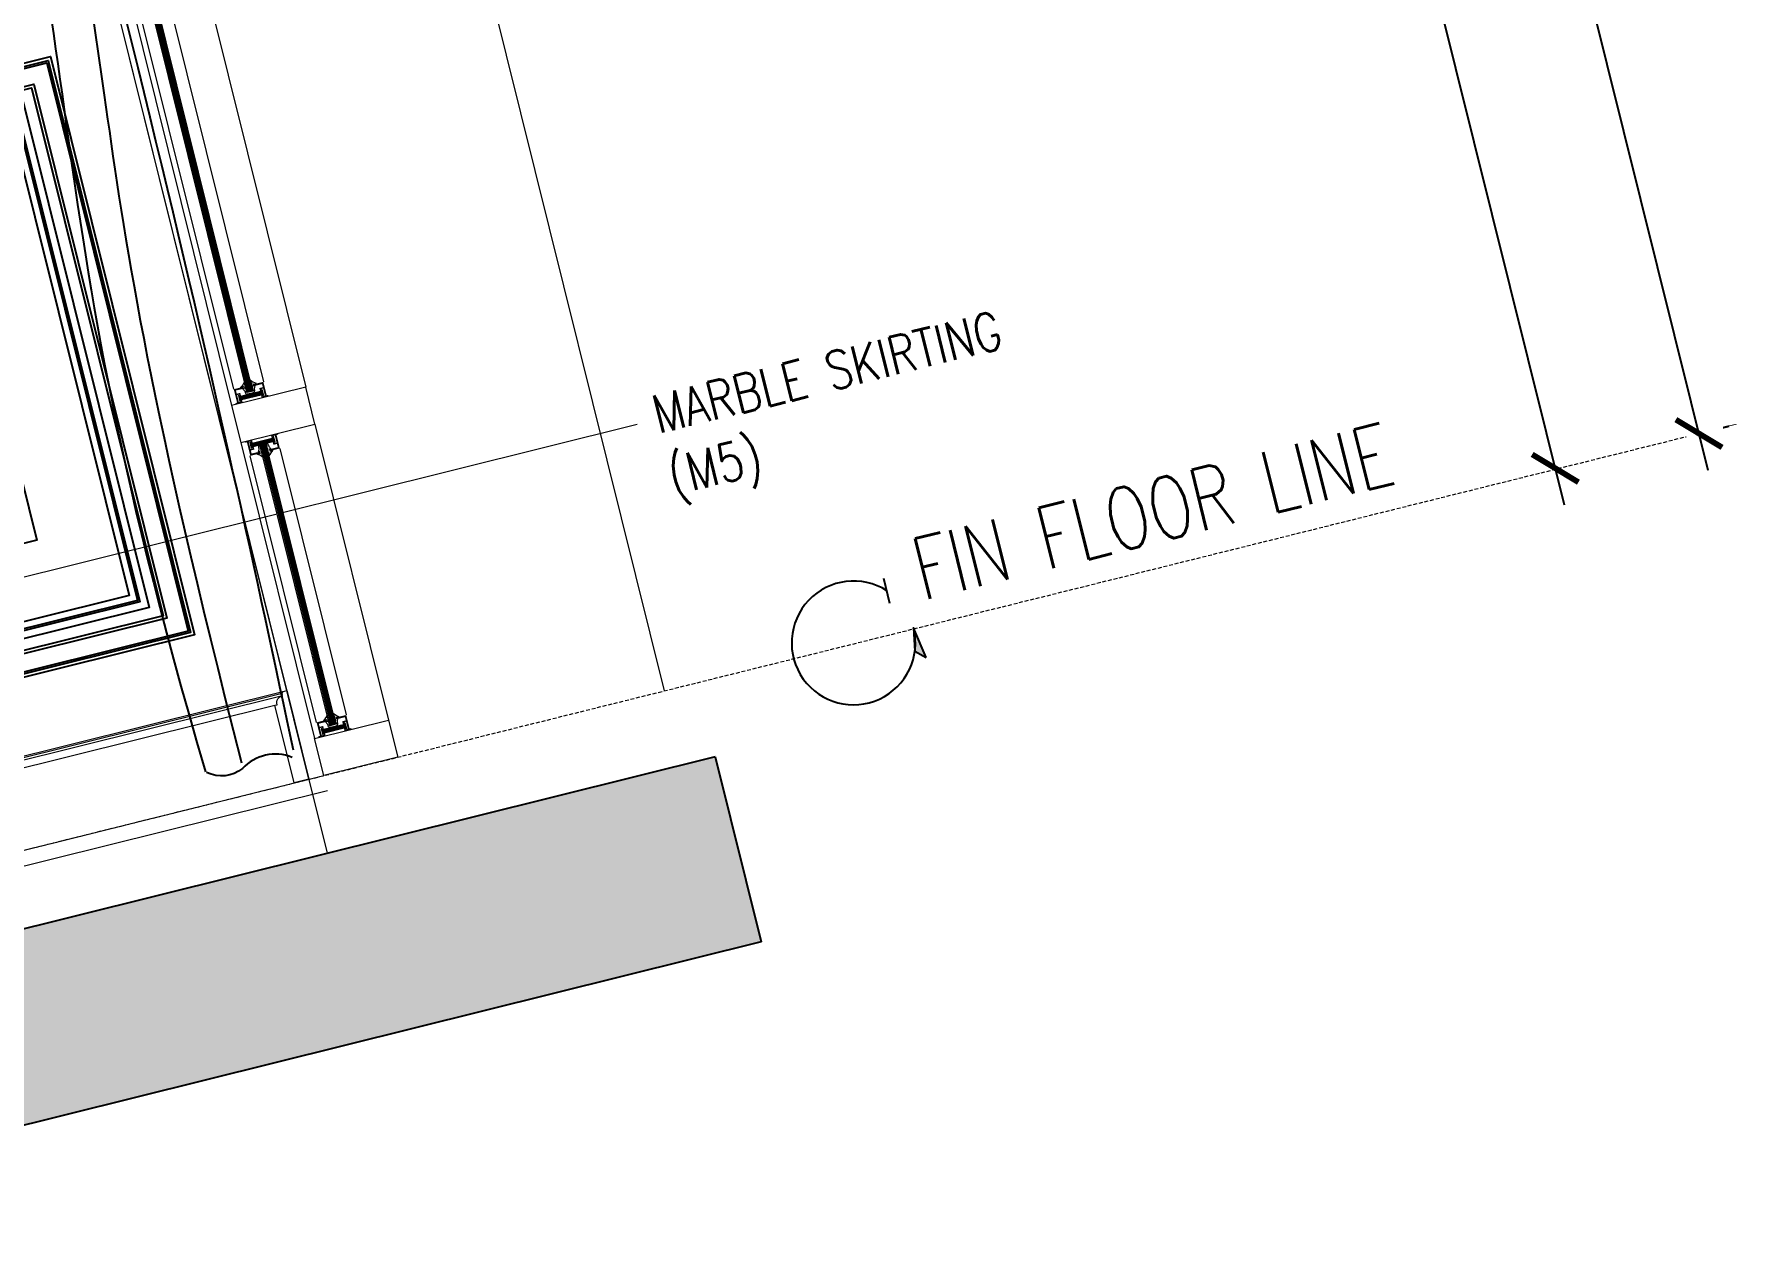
# Model space of a CAD drawing. Header units: inches. Extents: x 122939 to 389145, y 29603 to 574065.
# Drawn here: x 343231 to 345461, y 506068 to 507663 of the extents above; entities that cross this region are included whole.
import ezdxf

# ---------------------------------------------------------------- set-up
doc = ezdxf.new("R2010")
doc.units = ezdxf.units.IN
doc.header["$MEASUREMENT"] = 0
for name, pattern in [('DASHED', [0.75, 0.5, -0.25]), ('HIDDEN', [0.375, 0.25, -0.125]), ('HIDDEN2', [0.1875, 0.125, -0.0625])]:
    doc.linetypes.add(name, pattern=pattern)
for name, color, linetype in [('8', 8, 'Continuous'), ('A-DIM', 9, 'Continuous'), ('A-Hidden', 8, 'HIDDEN'), ('A-WALL', 7, 'Continuous'), ('Calliper_wall hatch_CHB', 8, 'Continuous'), ('gypsum', 31, 'Continuous'), ('Layer1', 1, 'Continuous'), ('Layer7', 8, 'Continuous')]:
    doc.layers.add(name, color=color, linetype=linetype)
for name, color, linetype, lineweight in [('A-FLOR-SLAB', 7, 'Continuous', 40), ('A-FLOR-TIL1', 6, 'Continuous', 18), ('A-GLAZ', 134, 'Continuous', 18), ('A-RNDR-ALUM', 1, 'Continuous', 9), ('A-RNDR-PT36', 253, 'Continuous', 20), ('GRC', 41, 'Continuous', 0), ('ID-NOTES', 3, 'Continuous', 0)]:
    doc.layers.add(name, color=color, linetype=linetype, lineweight=lineweight)
doc.styles.add('grid_250', font='romans.shx', dxfattribs={"width": 0.75, "height": 0.75})
doc.styles.add('ID-ROMANS', font='romans.shx', dxfattribs={"width": 0.8})
doc.styles.add('ZZ-Dim All', font='romans.shx', dxfattribs={"width": 0.8})
doc.dimstyles.new('DIM 0200', dxfattribs={"dimscale": 200, "dimtxt": 1, "dimasz": 0.8, "dimexe": 0.5, "dimexo": 1, "dimgap": 0.4, "dimtad": 1, "dimdec": 0, "dimrnd": 10, "dimdsep": 46, "dimtxsty": 'ZZ-Dim All', "dimblk1": 'ARCHTICK', "dimblk2": 'ARCHTICK', "dimsah": 1, "dimcen": 1, "dimdle": 0.5, "dimclrd": 256, "dimclre": 256, "dimclrt": 256, "dimadec": 0, "dimazin": 2, "dimtfac": 1, "dimtdec": 0, "dimtix": 1, "dimtmove": 2, "dimatfit": 2, "dimfxl": 1, "dimfxlon": 1, "dimtolj": 1, "dimtzin": 0, "dimlwd": -1, "dimlwe": -1, "dimarcsym": 0})
doc.dimstyles.new('DIM-100', dxfattribs={"dimscale": 50, "dimtxt": 1.25, "dimasz": 1, "dimexe": 1, "dimexo": 1, "dimgap": 0.6, "dimtad": 1, "dimdec": 0, "dimrnd": 5, "dimdsep": 46, "dimtxsty": 'ZZ-Dim All', "dimblk1": 'ARCHTICK', "dimblk2": 'ARCHTICK', "dimsah": 1, "dimcen": 1, "dimdle": 1, "dimclrd": 256, "dimclre": 8, "dimclrt": 256, "dimazin": 2, "dimtfac": 1, "dimtdec": 0, "dimtix": 1, "dimtmove": 2, "dimatfit": 2, "dimfxl": 0.1, "dimtolj": 1, "dimtzin": 0, "dimlwd": -1, "dimlwe": -1, "dimarcsym": 0})

# ---------------------------------------------------------------- blocks, each defined once
blk = doc.blocks.new('_ARCHTICK')
at = {"color": 0, "linetype": 'ByBlock', "const_width": 0.15}
blk.add_lwpolyline([(-0.5, -0.5), (0.5, 0.5)], dxfattribs=at)
blk = doc.blocks.new('*D51')
at = {"layer": 'A-DIM', "transparency": 16777216}
blk.add_line((345236.8, 507045.4), (344471.4, 510121.6), dxfattribs=at)
at = {"layer": 'Defpoints', "color": 0, "transparency": 16777216}
for p in [(344483.5, 510073.1, 0), (344483.5, 510073.1), (345224.7, 507093.9)]:
    blk.add_point(p, dxfattribs=at)
at = {"layer": 'A-DIM', "transparency": 16777216, "xscale": 49.99999999999999, "yscale": 49.99999999999999, "zscale": 49.99999999999999}
for p, rotation in [((344483.5, 510073.1), 103.9714232829857), ((345224.7, 507093.9), 283.9714232829857)]:
    blk.add_blockref('_ARCHTICK', p, dxfattribs=dict(at, rotation=rotation))
at = {"layer": 'A-DIM', "color": 3, "transparency": 16777216, "insert": (344794.7, 508568.7), "char_height": 62.5, "attachment_point": 5, "rotation": 103.9714, "style": 'ZZ-Dim All'}
blk.add_mtext('\\A1;3070', dxfattribs=at)
blk = doc.blocks.new('*D116')
at = {"layer": 'A-DIM', "transparency": 16777216}
blk.add_line((345425, 507091), (344531.4, 510682.7), dxfattribs=at)
at = {"layer": 'A-DIM', "color": 8, "linetype": 'HIDDEN2', "transparency": 16777216}
for p, q in [((344575.1, 510642), (344592, 510646.2)), ((345444.6, 507147.4), (345461.5, 507151.6))]:
    blk.add_line(p, q, dxfattribs=at)
at = {"layer": 'Defpoints', "color": 0, "transparency": 16777216}
for p in [(344526.6, 510630, 0), (344543.5, 510634.2), (345396.1, 507135.3, 0)]:
    blk.add_point(p, dxfattribs=at)
at = {"layer": 'A-DIM', "transparency": 16777216, "xscale": 49.99999999999999, "yscale": 49.99999999999999, "zscale": 49.99999999999999}
for p, rotation in [((344543.5, 510634.2), 103.9714232829857), ((345413, 507139.5), 283.9714232829857)]:
    blk.add_blockref('_ARCHTICK', p, dxfattribs=dict(at, rotation=rotation))
at = {"layer": 'A-DIM', "color": 3, "transparency": 16777216, "insert": (344918.8, 508872.1), "char_height": 62.5, "attachment_point": 5, "rotation": 103.9714, "style": 'ZZ-Dim All'}
blk.add_mtext('\\A1;3600', dxfattribs=at)
blk = doc.blocks.new('sec ciur')
at = {"layer": '8', "elevation": 0}
blk.add_lwpolyline([(40, -3212.5, 0.312238), (-26.7, -3211, -0.294829), (-73.6, -3204.5, -4.203767)], format="xyb", dxfattribs=at)
at = {"layer": '8'}
for points, knots in [([(-17.3, -133.6, 0), (-64.4, -1164.4, 0), (60.4, -2221.3, 0), (-111.1, -2339.9, 0), (-75, -3203.3, 0)], [364.375105, 364.375105, 364.375105, 364.375105, 944.525955, 3110.313825, 3110.313825, 3110.313825, 3110.313825]), ([(1.9, -140, 0), (6.7, -1367.1, 0), (75.9, -2377.4, 0), (-34.1, -2247.3, 0), (-26, -3203.3, 0)], [364.646956, 364.646956, 364.646956, 364.646956, 944.525955, 3120.888391, 3120.888391, 3120.888391, 3120.888391]), ([(7.2, -139.6, 0), (2.6, -374.6, 0), (84.3, -1831.4, 0), (59.4, -2767.5, 0), (43.4, -3203.3, 0)], [380.038546, 380.038546, 380.038546, 380.038546, 944.525955, 2562.967604, 2562.967604, 2562.967604, 2562.967604])]:
    blk.add_open_spline(points, degree=3, knots=knots, dxfattribs=at)
blk = doc.blocks.new('GLAZ-2')
at = {"layer": 'A-GLAZ'}
for p, q in [((-26.3, 511.6, 0), (-26.3, 2391.7, 0)), ((-24.9, 511.6, 0), (-24.9, 2391.7, 0)), ((-23.6, 511.6, 0), (-23.6, 2391.7, 0)), ((-22.3, 511.6, 0), (-22.3, 2391.7, 0)), ((-20.9, 511.6, 0), (-20.9, 2391.7, 0)), ((-19.6, 511.6, 0), (-19.6, 2391.7, 0)), ((-18.3, 511.6, 0), (-18.3, 2391.7, 0)), ((-26.3, 61.5, 0), (-26.3, 441.5, 0)), ((-24.9, 61.5, 0), (-24.9, 441.5, 0)), ((-23.6, 61.5, 0), (-23.6, 441.5, 0)), ((-22.3, 61.5, 0), (-22.3, 441.5, 0)), ((-20.9, 61.5, 0), (-20.9, 441.5, 0)), ((-19.6, 61.5, 0), (-19.6, 441.5, 0)), ((-18.3, 61.5, 0), (-18.3, 441.5, 0))]:
    blk.add_line(p, q, dxfattribs=at)
at = {"layer": 'A-RNDR-ALUM'}
for p, q in [((-50, 2400), (-50, 500, 0)), ((50, 2400), (50, 500, 0)), ((-38.2, 510.7, 0), (-37.5, 510.7, 0)), ((-38.2, 510.7, 0), (-38.2, 502.6, 0)), ((-38.2, 510.7, 0), (-37.5, 510.7, 0)), ((-38.2, 510.7, 0), (-38.2, 502.6, 0)), ((-38.2, 502.6, 0), (-37.5, 502.6, 0)), ((-38.2, 502.6, 0), (-37.5, 502.6, 0)), ((-37.5, 510.7, 0), (-37.5, 502.6, 0)), ((-37.5, 510.7, 0), (-37.5, 502.6, 0)), ((-37.5, 509, 0), (-7.1, 509, 0)), ((-37.5, 509, 0), (-7.1, 509, 0)), ((-37.5, 507.8, 0), (-7.1, 507.8, 0)), ((-37.5, 507.8, 0), (-7.1, 507.8, 0)), ((-37.5, 506.6, 0), (-7.1, 506.6, 0)), ((-37.5, 506.6, 0), (-7.1, 506.6, 0)), ((-37.5, 505.5, 0), (-7.1, 505.5, 0)), ((-37.5, 505.5, 0), (-7.1, 505.5, 0)), ((-37.5, 504.3, 0), (-7.1, 504.3, 0)), ((-37.5, 504.3, 0), (-7.1, 504.3, 0)), ((-36, 510.7, 0), (-35.3, 510.7, 0)), ((-36, 510.7, 0), (-35.3, 510.7, 0)), ((-36, 502.6, 0), (-35.3, 502.6, 0)), ((-36, 502.6, 0), (-35.3, 502.6, 0)), ((-6.4, 510.7, 0), (-7.1, 510.7, 0)), ((-7.1, 510.7, 0), (-7.1, 502.6, 0)), ((-6.4, 510.7, 0), (-7.1, 510.7, 0)), ((-7.1, 510.7, 0), (-7.1, 502.6, 0)), ((-6.4, 502.6, 0), (-7.1, 502.6, 0)), ((-6.4, 502.6, 0), (-7.1, 502.6, 0)), ((-6.4, 510.7, 0), (-6.4, 502.6, 0)), ((-6.4, 510.7, 0), (-6.4, 502.6, 0)), ((-50, 450, 0), (-50, 50, 0)), ((-38.2, 447.4, 0), (-37.5, 447.4, 0)), ((-38.2, 439.4, 0), (-38.2, 447.4, 0)), ((-38.2, 447.4, 0), (-37.5, 447.4, 0)), ((-38.2, 439.4, 0), (-38.2, 447.4, 0)), ((-37.5, 439.4, 0), (-37.5, 447.4, 0)), ((-37.5, 439.4, 0), (-37.5, 447.4, 0)), ((-36, 447.4, 0), (-35.3, 447.4, 0)), ((-36, 447.4, 0), (-35.3, 447.4, 0)), ((-6.4, 447.4, 0), (-7.1, 447.4, 0)), ((-7.1, 439.4, 0), (-7.1, 447.4, 0)), ((-6.4, 447.4, 0), (-7.1, 447.4, 0)), ((-7.1, 439.4, 0), (-7.1, 447.4, 0)), ((-6.4, 439.4, 0), (-6.4, 447.4, 0)), ((-6.4, 439.4, 0), (-6.4, 447.4, 0)), ((50, 450, 0), (50, 50, 0)), ((-38.2, 439.4, 0), (-37.5, 439.4, 0)), ((-38.2, 439.4, 0), (-37.5, 439.4, 0)), ((-37.5, 445.7, 0), (-7.1, 445.7, 0)), ((-37.5, 445.7, 0), (-7.1, 445.7, 0)), ((-37.5, 444.5, 0), (-7.1, 444.5, 0)), ((-37.5, 444.5, 0), (-7.1, 444.5, 0)), ((-37.5, 443.4, 0), (-7.1, 443.4, 0)), ((-37.5, 443.4, 0), (-7.1, 443.4, 0)), ((-37.5, 442.2, 0), (-7.1, 442.2, 0)), ((-37.5, 442.2, 0), (-7.1, 442.2, 0)), ((-37.5, 441, 0), (-7.1, 441, 0)), ((-37.5, 441, 0), (-7.1, 441, 0)), ((-36, 439.4, 0), (-35.3, 439.4, 0)), ((-36, 439.4, 0), (-35.3, 439.4, 0)), ((-6.4, 439.4, 0), (-7.1, 439.4, 0)), ((-6.4, 439.4, 0), (-7.1, 439.4, 0)), ((-38.2, 60.6, 0), (-37.5, 60.6, 0)), ((-38.2, 60.6, 0), (-38.2, 52.6, 0)), ((-38.2, 60.6, 0), (-37.5, 60.6, 0)), ((-38.2, 60.6, 0), (-38.2, 52.6, 0)), ((-38.2, 52.6, 0), (-37.5, 52.6, 0)), ((-38.2, 52.6, 0), (-37.5, 52.6, 0)), ((-37.5, 60.6, 0), (-37.5, 52.6, 0)), ((-37.5, 60.6, 0), (-37.5, 52.6, 0)), ((-37.5, 59, 0), (-7.1, 59, 0)), ((-37.5, 59, 0), (-7.1, 59, 0)), ((-37.5, 57.8, 0), (-7.1, 57.8, 0)), ((-37.5, 57.8, 0), (-7.1, 57.8, 0)), ((-37.5, 56.6, 0), (-7.1, 56.6, 0)), ((-37.5, 56.6, 0), (-7.1, 56.6, 0)), ((-37.5, 55.5, 0), (-7.1, 55.5, 0)), ((-37.5, 55.5, 0), (-7.1, 55.5, 0)), ((-37.5, 54.3, 0), (-7.1, 54.3, 0)), ((-37.5, 54.3, 0), (-7.1, 54.3, 0)), ((-36, 60.6, 0), (-35.3, 60.6, 0)), ((-36, 60.6, 0), (-35.3, 60.6, 0)), ((-36, 52.6, 0), (-35.3, 52.6, 0)), ((-36, 52.6, 0), (-35.3, 52.6, 0)), ((-6.4, 60.6, 0), (-7.1, 60.6, 0)), ((-7.1, 60.6, 0), (-7.1, 52.6, 0)), ((-6.4, 60.6, 0), (-7.1, 60.6, 0)), ((-7.1, 60.6, 0), (-7.1, 52.6, 0)), ((-6.4, 52.6, 0), (-7.1, 52.6, 0)), ((-6.4, 52.6, 0), (-7.1, 52.6, 0)), ((-6.4, 60.6, 0), (-6.4, 52.6, 0)), ((-6.4, 60.6, 0), (-6.4, 52.6, 0))]:
    blk.add_line(p, q, dxfattribs=at)
at = {"layer": 'A-RNDR-ALUM', "elevation": 0}
for points in [[(-14, 517.6), (-15.6, 517.6), (-15.6, 520.6, 0.015553), (-14.8, 520), (-11.6, 520, -0.104304), (-18.3, 526.1), (-18.3, 523.6, 0.016036), (-17.6, 522.8), (-17.6, 521.6), (-18.3, 520.9), (-18.3, 518.1), (-17.6, 518.7), (-17.6, 516.4), (-18.3, 515.7), (-18.3, 512.9), (-17.6, 513.5), (-17.6, 512.2, -0.414214), (-18.3, 511.6), (-26.3, 511.6, -0.414214), (-26.9, 512.2), (-26.9, 513.5), (-26.3, 512.9), (-26.3, 515.7), (-26.9, 516.4), (-26.9, 518.7), (-26.3, 518.1), (-26.3, 520.9), (-26.9, 521.6), (-26.9, 522.8, 0.016036), (-26.3, 523.6), (-26.3, 526.1, -0.104304), (-33, 520), (-29.8, 520, 0.015553), (-28.9, 520.6), (-28.9, 517.6), (-30.6, 517.6, -0.021646), (-28.9, 514.1), (-28.9, 512.2, 0.414214), (-26.3, 509.6), (-18.3, 509.6, 0.414214), (-15.6, 512.2), (-15.6, 514.1, -0.021646)], [(-14, 432.4), (-15.6, 432.4), (-15.6, 429.5, -0.015553), (-14.8, 430), (-11.6, 430, 0.104304), (-18.3, 423.9), (-18.3, 426.5, -0.016036), (-17.6, 427.2), (-17.6, 428.5), (-18.3, 429.1), (-18.3, 432), (-17.6, 431.3), (-17.6, 433.7), (-18.3, 434.3), (-18.3, 437.2), (-17.6, 436.5), (-17.6, 437.8, 0.414214), (-18.3, 438.5), (-26.3, 438.5, 0.414214), (-26.9, 437.8), (-26.9, 436.5), (-26.3, 437.2), (-26.3, 434.3), (-26.9, 433.7), (-26.9, 431.3), (-26.3, 432), (-26.3, 429.1), (-26.9, 428.5), (-26.9, 427.2, -0.016036), (-26.3, 426.5), (-26.3, 423.9, 0.104304), (-33, 430), (-29.8, 430, -0.015553), (-28.9, 429.5), (-28.9, 432.4), (-30.6, 432.4, 0.021646), (-28.9, 435.9), (-28.9, 437.8, -0.414214), (-26.3, 440.5), (-18.3, 440.5, -0.414214), (-15.6, 437.8), (-15.6, 435.9, 0.021646)], [(-14, 67.6), (-15.6, 67.6), (-15.6, 70.5, 0.015553), (-14.8, 70), (-11.6, 70, -0.104304), (-18.3, 76.1), (-18.3, 73.5, 0.016036), (-17.6, 72.8), (-17.6, 71.5), (-18.3, 70.9), (-18.3, 68), (-17.6, 68.7), (-17.6, 66.3), (-18.3, 65.7), (-18.3, 62.8), (-17.6, 63.5), (-17.6, 62.2, -0.414214), (-18.3, 61.5), (-26.3, 61.5, -0.414214), (-26.9, 62.2), (-26.9, 63.5), (-26.3, 62.8), (-26.3, 65.7), (-26.9, 66.3), (-26.9, 68.7), (-26.3, 68), (-26.3, 70.9), (-26.9, 71.5), (-26.9, 72.8, 0.016036), (-26.3, 73.5), (-26.3, 76.1, -0.104304), (-33, 70), (-29.8, 70, 0.015553), (-28.9, 70.5), (-28.9, 67.6), (-30.6, 67.6, -0.021646), (-28.9, 64.1), (-28.9, 62.2, 0.414214), (-26.3, 59.5), (-18.3, 59.5, 0.414214), (-15.6, 62.2), (-15.6, 64.1, -0.021646)]]:
    blk.add_lwpolyline(points, format="xyb", close=True, dxfattribs=at)
at = {"layer": 'A-RNDR-ALUM'}
for points in [[(-50, 450), (50, 450), (50, 500), (-50, 500)], [(-50, 50), (50, 50), (50, 0), (-50, 0)]]:
    blk.add_lwpolyline(points, close=True, dxfattribs=at)
at = {"layer": 'A-RNDR-ALUM', "const_width": 0.928, "elevation": 0}
for points in [[(-43.7, 501.4, 0.414214), (-44.2, 500.9)], [(-43.7, 501.4, 0.414214), (-44.2, 500.9)], [(-0.7, 501.4, -0.414214), (-0.2, 501)], [(-0.7, 501.4, -0.414214), (-0.2, 501)], [(-43.7, 448.6, -0.414214), (-44.2, 449.1)], [(-43.7, 448.6, -0.414214), (-44.2, 449.1)], [(-0.7, 448.6, 0.414214), (-0.2, 449.1)], [(-0.7, 448.6, 0.414214), (-0.2, 449.1)], [(-43.7, 51.4, 0.414214), (-44.2, 50.9)], [(-43.7, 51.4, 0.414214), (-44.2, 50.9)], [(-0.7, 51.4, -0.414214), (-0.2, 50.9)], [(-0.7, 51.4, -0.414214), (-0.2, 50.9)]]:
    blk.add_lwpolyline(points, format="xyb", dxfattribs=at)
at = {"layer": 'A-RNDR-ALUM'}
for points in [[(-40.6, 518.8, 0), (-40.6, 520, 0), (-29.9, 518.8, 0), (-29.9, 520, 0)], [(-40.6, 518.8, 0), (-40.6, 520, 0), (-29.9, 518.8, 0), (-29.9, 520, 0)], [(-40.6, 517.6, 0), (-40.6, 518.8, 0), (-29.9, 517.6, 0), (-29.9, 518.8, 0)], [(-40.6, 517.6, 0), (-40.6, 518.8, 0), (-29.9, 517.6, 0), (-29.9, 518.8, 0)], [(-39.8, 513.3, 0), (-39.8, 511.5, 0), (-35, 513.3, 0), (-36.9, 511.5, 0)], [(-39.8, 513.3, 0), (-39.8, 511.5, 0), (-35, 513.3, 0), (-36.9, 511.5, 0)], [(-36.9, 509.3, 0), (-35, 509.3, 0), (-36.9, 511.5, 0), (-35, 513.3, 0)], [(-36.9, 509.3, 0), (-35, 509.3, 0), (-36.9, 511.5, 0), (-35, 513.3, 0)], [(-4.3, 518.8, 0), (-4.3, 520, 0), (-15.1, 518.8, 0), (-15.1, 520, 0)], [(-4.3, 518.8, 0), (-4.3, 520, 0), (-15.1, 518.8, 0), (-15.1, 520, 0)], [(-4.3, 517.6, 0), (-4.3, 518.8, 0), (-15.1, 517.6, 0), (-15.1, 518.8, 0)], [(-4.3, 517.6, 0), (-4.3, 518.8, 0), (-15.1, 517.6, 0), (-15.1, 518.8, 0)], [(-4.6, 513.3, 0), (-4.6, 511.5, 0), (-9.4, 513.3, 0), (-7.5, 511.5, 0)], [(-7.5, 509.3, 0), (-9.4, 509.3, 0), (-7.5, 511.5, 0), (-9.4, 513.3, 0)], [(-4.6, 513.3, 0), (-4.6, 511.5, 0), (-9.4, 513.3, 0), (-7.5, 511.5, 0)], [(-7.5, 509.3, 0), (-9.4, 509.3, 0), (-7.5, 511.5, 0), (-9.4, 513.3, 0)], [(-44.6, 500, 0), (-44.6, 500.9, 0), (-42.2, 500, 0), (-43.7, 500.9, 0)], [(-44.6, 500, 0), (-44.6, 500.9, 0), (-42.2, 500, 0), (-43.7, 500.9, 0)], [(-42.2, 500, 0), (-43.7, 500.9, 0), (-42.2, 501.9, 0), (-43.7, 501.9, 0)], [(-42.2, 500, 0), (-43.7, 500.9, 0), (-42.2, 501.9, 0), (-43.7, 501.9, 0)], [(-36.9, 501.9, 0), (-35, 500, 0), (-39.8, 501.9, 0), (-39.8, 500, 0)], [(-36.9, 501.9, 0), (-35, 500, 0), (-39.8, 501.9, 0), (-39.8, 500, 0)], [(-36.9, 504, 0), (-35, 504, 0), (-36.9, 501.9, 0), (-35, 500, 0)], [(-36.9, 504, 0), (-35, 504, 0), (-36.9, 501.9, 0), (-35, 500, 0)], [(-7.5, 504, 0), (-9.4, 504, 0), (-7.5, 501.9, 0), (-9.4, 500, 0)], [(-7.5, 504, 0), (-9.4, 504, 0), (-7.5, 501.9, 0), (-9.4, 500, 0)], [(-7.5, 501.9, 0), (-9.4, 500, 0), (-4.6, 501.9, 0), (-4.6, 500, 0)], [(-7.5, 501.9, 0), (-9.4, 500, 0), (-4.6, 501.9, 0), (-4.6, 500, 0)], [(-2.2, 500, 0), (-0.7, 500.9, 0), (-2.2, 501.9, 0), (-0.7, 501.9, 0)], [(-2.2, 500, 0), (-0.7, 500.9, 0), (-2.2, 501.9, 0), (-0.7, 501.9, 0)], [(0.2, 500, 0), (0.2, 500.9, 0), (-2.2, 500, 0), (-0.7, 500.9, 0)], [(0.2, 500, 0), (0.2, 500.9, 0), (-2.2, 500, 0), (-0.7, 500.9, 0)], [(-44.6, 450, 0), (-44.6, 449.1, 0), (-42.2, 450, 0), (-43.7, 449.1, 0)], [(-44.6, 450, 0), (-44.6, 449.1, 0), (-42.2, 450, 0), (-43.7, 449.1, 0)], [(-42.2, 450, 0), (-43.7, 449.1, 0), (-42.2, 448.2, 0), (-43.7, 448.2, 0)], [(-42.2, 450, 0), (-43.7, 449.1, 0), (-42.2, 448.2, 0), (-43.7, 448.2, 0)], [(-36.9, 448.2, 0), (-35, 450, 0), (-39.8, 448.2, 0), (-39.8, 450, 0)], [(-36.9, 448.2, 0), (-35, 450, 0), (-39.8, 448.2, 0), (-39.8, 450, 0)], [(-36.9, 446, 0), (-35, 446, 0), (-36.9, 448.2, 0), (-35, 450, 0)], [(-36.9, 446, 0), (-35, 446, 0), (-36.9, 448.2, 0), (-35, 450, 0)], [(-7.5, 448.2, 0), (-9.4, 450, 0), (-4.6, 448.2, 0), (-4.6, 450, 0)], [(-7.5, 446, 0), (-9.4, 446, 0), (-7.5, 448.2, 0), (-9.4, 450, 0)], [(-7.5, 446, 0), (-9.4, 446, 0), (-7.5, 448.2, 0), (-9.4, 450, 0)], [(-7.5, 448.2, 0), (-9.4, 450, 0), (-4.6, 448.2, 0), (-4.6, 450, 0)], [(-2.2, 450, 0), (-0.7, 449.1, 0), (-2.2, 448.2, 0), (-0.7, 448.2, 0)], [(0.2, 450, 0), (0.2, 449.1, 0), (-2.2, 450, 0), (-0.7, 449.1, 0)], [(-2.2, 450, 0), (-0.7, 449.1, 0), (-2.2, 448.2, 0), (-0.7, 448.2, 0)], [(0.2, 450, 0), (0.2, 449.1, 0), (-2.2, 450, 0), (-0.7, 449.1, 0)], [(-40.6, 432.4, 0), (-40.6, 431.2, 0), (-29.9, 432.4, 0), (-29.9, 431.2, 0)], [(-40.6, 432.4, 0), (-40.6, 431.2, 0), (-29.9, 432.4, 0), (-29.9, 431.2, 0)], [(-40.6, 431.2, 0), (-40.6, 430, 0), (-29.9, 431.2, 0), (-29.9, 430, 0)], [(-40.6, 431.2, 0), (-40.6, 430, 0), (-29.9, 431.2, 0), (-29.9, 430, 0)], [(-39.8, 436.7, 0), (-39.8, 438.5, 0), (-35, 436.7, 0), (-36.9, 438.5, 0)], [(-39.8, 436.7, 0), (-39.8, 438.5, 0), (-35, 436.7, 0), (-36.9, 438.5, 0)], [(-36.9, 440.7, 0), (-35, 440.7, 0), (-36.9, 438.5, 0), (-35, 436.7, 0)], [(-36.9, 440.7, 0), (-35, 440.7, 0), (-36.9, 438.5, 0), (-35, 436.7, 0)], [(-4.3, 432.4, 0), (-4.3, 431.2, 0), (-15.1, 432.4, 0), (-15.1, 431.2, 0)], [(-4.3, 432.4, 0), (-4.3, 431.2, 0), (-15.1, 432.4, 0), (-15.1, 431.2, 0)], [(-4.3, 431.2, 0), (-4.3, 430, 0), (-15.1, 431.2, 0), (-15.1, 430, 0)], [(-4.3, 431.2, 0), (-4.3, 430, 0), (-15.1, 431.2, 0), (-15.1, 430, 0)], [(-7.5, 440.7, 0), (-9.4, 440.7, 0), (-7.5, 438.5, 0), (-9.4, 436.7, 0)], [(-7.5, 440.7, 0), (-9.4, 440.7, 0), (-7.5, 438.5, 0), (-9.4, 436.7, 0)], [(-4.6, 436.7, 0), (-4.6, 438.5, 0), (-9.4, 436.7, 0), (-7.5, 438.5, 0)], [(-4.6, 436.7, 0), (-4.6, 438.5, 0), (-9.4, 436.7, 0), (-7.5, 438.5, 0)], [(-40.6, 68.8, 0), (-40.6, 70, 0), (-29.9, 68.8, 0), (-29.9, 70, 0)], [(-40.6, 68.8, 0), (-40.6, 70, 0), (-29.9, 68.8, 0), (-29.9, 70, 0)], [(-40.6, 67.6, 0), (-40.6, 68.8, 0), (-29.9, 67.6, 0), (-29.9, 68.8, 0)], [(-40.6, 67.6, 0), (-40.6, 68.8, 0), (-29.9, 67.6, 0), (-29.9, 68.8, 0)], [(-4.3, 68.8, 0), (-4.3, 70, 0), (-15.1, 68.8, 0), (-15.1, 70, 0)], [(-4.3, 68.8, 0), (-4.3, 70, 0), (-15.1, 68.8, 0), (-15.1, 70, 0)], [(-4.3, 67.6, 0), (-4.3, 68.8, 0), (-15.1, 67.6, 0), (-15.1, 68.8, 0)], [(-4.3, 67.6, 0), (-4.3, 68.8, 0), (-15.1, 67.6, 0), (-15.1, 68.8, 0)], [(-44.6, 50, 0), (-44.6, 50.9, 0), (-42.2, 50, 0), (-43.7, 50.9, 0)], [(-44.6, 50, 0), (-44.6, 50.9, 0), (-42.2, 50, 0), (-43.7, 50.9, 0)], [(-42.2, 50, 0), (-43.7, 50.9, 0), (-42.2, 51.8, 0), (-43.7, 51.8, 0)], [(-42.2, 50, 0), (-43.7, 50.9, 0), (-42.2, 51.8, 0), (-43.7, 51.8, 0)], [(-39.8, 63.3, 0), (-39.8, 61.5, 0), (-35, 63.3, 0), (-36.9, 61.5, 0)], [(-39.8, 63.3, 0), (-39.8, 61.5, 0), (-35, 63.3, 0), (-36.9, 61.5, 0)], [(-36.9, 51.8, 0), (-35, 50, 0), (-39.8, 51.8, 0), (-39.8, 50, 0)], [(-36.9, 51.8, 0), (-35, 50, 0), (-39.8, 51.8, 0), (-39.8, 50, 0)], [(-36.9, 59.3, 0), (-35, 59.3, 0), (-36.9, 61.5, 0), (-35, 63.3, 0)], [(-36.9, 59.3, 0), (-35, 59.3, 0), (-36.9, 61.5, 0), (-35, 63.3, 0)], [(-36.9, 54, 0), (-35, 54, 0), (-36.9, 51.8, 0), (-35, 50, 0)], [(-36.9, 54, 0), (-35, 54, 0), (-36.9, 51.8, 0), (-35, 50, 0)], [(-4.6, 63.3, 0), (-4.6, 61.5, 0), (-9.4, 63.3, 0), (-7.5, 61.5, 0)], [(-7.5, 59.3, 0), (-9.4, 59.3, 0), (-7.5, 61.5, 0), (-9.4, 63.3, 0)], [(-4.6, 63.3, 0), (-4.6, 61.5, 0), (-9.4, 63.3, 0), (-7.5, 61.5, 0)], [(-7.5, 59.3, 0), (-9.4, 59.3, 0), (-7.5, 61.5, 0), (-9.4, 63.3, 0)], [(-7.5, 54, 0), (-9.4, 54, 0), (-7.5, 51.8, 0), (-9.4, 50, 0)], [(-7.5, 54, 0), (-9.4, 54, 0), (-7.5, 51.8, 0), (-9.4, 50, 0)], [(-7.5, 51.8, 0), (-9.4, 50, 0), (-4.6, 51.8, 0), (-4.6, 50, 0)], [(-7.5, 51.8, 0), (-9.4, 50, 0), (-4.6, 51.8, 0), (-4.6, 50, 0)], [(-2.2, 50, 0), (-0.7, 50.9, 0), (-2.2, 51.8, 0), (-0.7, 51.8, 0)], [(-2.2, 50, 0), (-0.7, 50.9, 0), (-2.2, 51.8, 0), (-0.7, 51.8, 0)], [(0.2, 50, 0), (0.2, 50.9, 0), (-2.2, 50, 0), (-0.7, 50.9, 0)], [(0.2, 50, 0), (0.2, 50.9, 0), (-2.2, 50, 0), (-0.7, 50.9, 0)]]:
    blk.add_solid(points, dxfattribs=at)
for points in [[(-42.2, 520, 0), (-39.8, 517.6, 0), (-42.2, 500, 0), (-39.8, 500, 0)], [(-42.2, 520, 0), (-39.8, 517.6, 0), (-40.1, 520, 0), (-40.1, 517.6, 0)], [(-42.2, 520, 0), (-39.8, 517.6, 0), (-42.2, 500, 0), (-39.8, 500, 0)], [(-42.2, 520, 0), (-39.8, 517.6, 0), (-40.1, 520, 0), (-40.1, 517.6, 0)], [(-4.6, 517.6, 0), (-2.2, 520, 0), (-4.6, 500, 0), (-2.2, 500, 0)], [(-2.2, 520, 0), (-4.6, 517.6, 0), (-4.3, 520, 0), (-4.3, 517.6, 0)], [(-4.6, 517.6, 0), (-2.2, 520, 0), (-4.6, 500, 0), (-2.2, 500, 0)], [(-2.2, 520, 0), (-4.6, 517.6, 0), (-4.3, 520, 0), (-4.3, 517.6, 0)], [(-42.2, 430, 0), (-39.8, 432.4, 0), (-42.2, 450, 0), (-39.8, 450, 0)], [(-42.2, 430, 0), (-39.8, 432.4, 0), (-42.2, 450, 0), (-39.8, 450, 0)], [(-4.6, 432.4, 0), (-2.2, 430, 0), (-4.6, 450, 0), (-2.2, 450, 0)], [(-4.6, 432.4, 0), (-2.2, 430, 0), (-4.6, 450, 0), (-2.2, 450, 0)], [(-42.2, 430, 0), (-39.8, 432.4, 0), (-40.1, 430, 0), (-40.1, 432.4, 0)], [(-42.2, 430, 0), (-39.8, 432.4, 0), (-40.1, 430, 0), (-40.1, 432.4, 0)], [(-2.2, 430, 0), (-4.6, 432.4, 0), (-4.3, 430, 0), (-4.3, 432.4, 0)], [(-2.2, 430, 0), (-4.6, 432.4, 0), (-4.3, 430, 0), (-4.3, 432.4, 0)], [(-42.2, 70, 0), (-39.8, 67.6, 0), (-42.2, 50, 0), (-39.8, 50, 0)], [(-42.2, 70, 0), (-39.8, 67.6, 0), (-40.1, 70, 0), (-40.1, 67.6, 0)], [(-42.2, 70, 0), (-39.8, 67.6, 0), (-42.2, 50, 0), (-39.8, 50, 0)], [(-42.2, 70, 0), (-39.8, 67.6, 0), (-40.1, 70, 0), (-40.1, 67.6, 0)], [(-4.6, 67.6, 0), (-2.2, 70, 0), (-4.6, 50, 0), (-2.2, 50, 0)], [(-2.2, 70, 0), (-4.6, 67.6, 0), (-4.3, 70, 0), (-4.3, 67.6, 0)], [(-4.6, 67.6, 0), (-2.2, 70, 0), (-4.6, 50, 0), (-2.2, 50, 0)], [(-2.2, 70, 0), (-4.6, 67.6, 0), (-4.3, 70, 0), (-4.3, 67.6, 0)]]:
    blk.add_trace(points, dxfattribs=at)
at = {"layer": 'A-RNDR-PT36'}
for p, q in [((-42.2, 520, 0), (-42.2, 2380.2, 0)), ((-2.2, 2380.2, 0), (-2.2, 520, 0)), ((-42.2, 70, 0), (-42.2, 430, 0)), ((-2.2, 430, 0), (-2.2, 70, 0))]:
    blk.add_line(p, q, dxfattribs=at)

msp = doc.modelspace()

# ---------------------------------------------------------------- hatches: boundary and pattern name
at = {"layer": 'Calliper_wall hatch_CHB', "ltscale": 300}
h = msp.add_hatch(dxfattribs=at)
h.set_pattern_fill('AR-CONC', color=256, scale=10, style=0)
h.set_pattern_definition([(63.971423, (252734.533, 457684.53), (71.11917, 11.22781), [7.5, -82.5]), (8.97142, (252734.53, 457684.53), (-31.625426, 69.643965), [6, -66]), (114.42287, (252740.46, 457685.464), (39.493744, 80.871776), [6.37402, -70.11421]), (60.15562, (252729.7, 457703.94), (107.5631, 9.70499), [11.25, -123.75]), (110.60706, (252738.67, 457704.75), (67.1822, 117.09634), [9.56103, -105.17138]), (5.15559, (252729.7, 457703.94), (67.1822, 117.09634), [9, -99]), (34.971423, (252740.616, 457701.5), (67.645578, -24.659192), [7.5, -82.5]), (339.97142, (252740.616, 457701.5), (6.103844, 76.244295), [6, -66]), (85.42287, (252746.25, 457699.444), (73.74942, 51.5851), [6.37402, -70.11421]), (51.471423, (252734.533, 457684.53), (-6.857308, 32.598146), [0, -65.2, 0, -67, 0, -66.25]), (21.471423, (252734.533, 457684.53), (16.006101, 44.62585), [0, -38.2, 0, -63.7, 0, -25.25]), (341.471423, (252712.893, 457679.145), (52.347558, 10.6997366), [0, -25, 0, -78, 0, -103.5]), (331.471423, (252703.19, 457676.73), (54.17642, 23.794676), [0, -32.5, 0, -51.8, 0, -73.5])])
h.paths.add_polyline_path([(344123.607, 506715.699), (343780.158, 506630.25), (336083.663, 504715.374), (336144.022, 504472.77), (344183.967, 506473.095)])
at = {"layer": 'Layer1'}
msp.add_hatch(color=256, dxfattribs=at).paths.add_polyline_path([(344399.884, 506845.928), (344383.551, 506884.62), (344385.204, 506854.061)])

# ---------------------------------------------------------------- linework, layer by layer
at = {"layer": 'A-FLOR-TIL1'}
for p, q in [((336059.519, 504812.416, 0), (343610.452, 506691.075, 0)), ((336064.348, 504793.008, 0), (343615.281, 506671.667, 0))]:
    msp.add_line(p, q, dxfattribs=at)
at = {"layer": 'A-FLOR-TIL1', "elevation": -0.006}
for points in [[(341677.997, 506331.881), (343555.761, 506799.066)], [(341678.698, 506328.964), (343556.485, 506796.155)], [(341679.455, 506334.305), (343562.071, 506802.697)], [(341668.52, 506316.127), (343546.284, 506783.312)]]:
    msp.add_lwpolyline(points, dxfattribs=at)
at = {"layer": 'A-FLOR-TIL1', "elevation": 0}
msp.add_lwpolyline([(343559.16, 506801.972), (343562.071, 506802.697), (343562.796, 506799.785), (343591.044, 506686.247), (343571.635, 506681.418), (343546.284, 506783.312), (343549.196, 506784.036, -0.41481606), (343556.485, 506796.155), (343555.761, 506799.066), (343557.219, 506801.489), (343559.16, 506801.972)], format="xyb", dxfattribs=at)
at = {"layer": 'A-Hidden', "linetype": 'DASHED', "lineweight": 0, "ltscale": 10}
msp.add_line((335657.31, 504712.347, 0), (345396.053, 507135.33, 0), dxfattribs=at)
at = {"layer": 'A-RNDR-PT36'}
for p, q in [((343356.674, 509616.344, 0), (344056.844, 506802.137, 0)), ((343591.044, 506686.247, 0), (342895.703, 509481.046, 0))]:
    msp.add_line(p, q, dxfattribs=at)
at = {"layer": 'A-WALL'}
for p, q in [((344123.607, 506715.699, 0), (336083.663, 504715.374, 0)), ((344123.607, 506715.699, 0), (344183.967, 506473.095, 0)), ((344183.967, 506473.095, 0), (336144.022, 504472.77, 0))]:
    msp.add_line(p, q, dxfattribs=at)
at = {"layer": 'GRC'}
msp.add_line((343615.188, 506589.205, 0), (342721.867, 510179.745, 0), dxfattribs=at)
at = {"layer": 'gypsum', "elevation": 0}
for points in [[(341719.019, 507252.175), (343252.283, 507633.648), (343440.886, 506875.594), (341907.622, 506494.121)], [(341724.275, 507249.013), (343249.122, 507628.392), (343435.63, 506878.756), (341910.783, 506499.377)], [(341727.091, 507247.319), (343247.428, 507625.576), (343432.814, 506880.45), (341912.477, 506502.193)], [(341755.105, 507230.467), (343230.576, 507597.562), (343404.8, 506897.302), (341929.329, 506530.207)], [(341760.082, 507227.474), (343227.583, 507592.586), (343399.823, 506900.295), (341932.322, 506535.183)], [(341778.28, 507216.527), (343216.636, 507574.388), (343381.625, 506911.242), (341943.269, 506553.381)], [(341790.7, 507209.056), (343209.164, 507561.967), (343369.205, 506918.714), (341950.741, 506565.802)], [(341793.582, 507207.322), (343207.431, 507559.086), (343366.323, 506920.447), (341952.474, 506568.684)], [(341804.409, 507200.81), (343200.918, 507548.259), (343355.496, 506926.96), (341958.987, 506579.51)], [(341804.409, 507200.81), (343200.918, 507548.259), (343355.496, 506926.96), (341958.987, 506579.51)], [(341925.594, 507127.912), (343128.02, 507427.073), (343234.311, 506999.857), (342031.885, 506700.696)]]:
    msp.add_lwpolyline(points, close=True, dxfattribs=at)
at = {"layer": 'Layer1', "elevation": 536.926}
msp.add_lwpolyline([(344399.884, 506845.928), (344383.551, 506884.62), (344385.204, 506854.061)], close=True, dxfattribs=at)
at = {"layer": 'Layer7'}
msp.add_line((344352.638, 506916.671, 187.926), (344344.524, 506949.283, 187.926), dxfattribs=at)
msp.add_arc((344304.856, 506865.041, 187.926), 81.094, 57.461395, 13.971423, dxfattribs=at)

# ---------------------------------------------------------------- block references
at = {"layer": 'A-FLOR-SLAB', "rotation": 13.97142328298569}
msp.add_blockref('GLAZ-2', (343658.962, 506703.145, 0), dxfattribs=at)
at = {"layer": 'gypsum', "rotation": 13.97142328298569}
msp.add_blockref('sec ciur', (342754.631, 509822.789, -0.001), dxfattribs=at)

# ---------------------------------------------------------------- texts
at = {"layer": 'ID-NOTES', "style": 'grid_250', "width": 0.75}
msp.add_text('FIN FLOOR LINE', height=81.25, rotation=13.971423, dxfattribs=at).set_placement((344395.157, 506920.298, 187.926))
at = {"layer": 'ID-NOTES', "insert": (344037.061, 507187.557, 0), "char_height": 50, "width": 1075.05767, "attachment_point": 1, "rotation": 13.971423, "style": 'ID-ROMANS'}
msp.add_mtext('MARBLE SKIRTING\\P(M5)', dxfattribs=at)

# ---------------------------------------------------------------- dimensions: what is measured, and where the dimension line sits
at = {"layer": 'A-DIM'}
for base, p1, p2, picture, middle in [((344543.51, 510634.166, 0), (345396.053, 507135.33, 0), (344526.595, 510629.957, 0), '*D116', (344918.801, 508872.064, 0)), ((344483.505, 510073.079, 0), (345224.72, 507093.901, 0), (344483.505, 510073.079, 0.001), '*D51', (344794.674, 508568.702, 0))]:
    dim = msp.add_linear_dim(base=base, p1=p1, p2=p2, angle=103.971423, dimstyle='DIM-100', override={"dimclrt": 3}, dxfattribs=at)
    dim.commit()
    dim.dimension.update_dxf_attribs({"geometry": picture, "text_midpoint": middle})

# ---------------------------------------------------------------- leaders
at = {"layer": 'ID-NOTES'}
msp.add_leader([(343117.284, 506633.929, 0), (343118.139, 506927.049, 0), (344021.138, 507151.713, 0)], dimstyle='DIM 0200', override={"dimasz": 0.3, "dimtad": 0, "dimclrd": 8}, dxfattribs=at)

doc.saveas('drawing.dxf')
